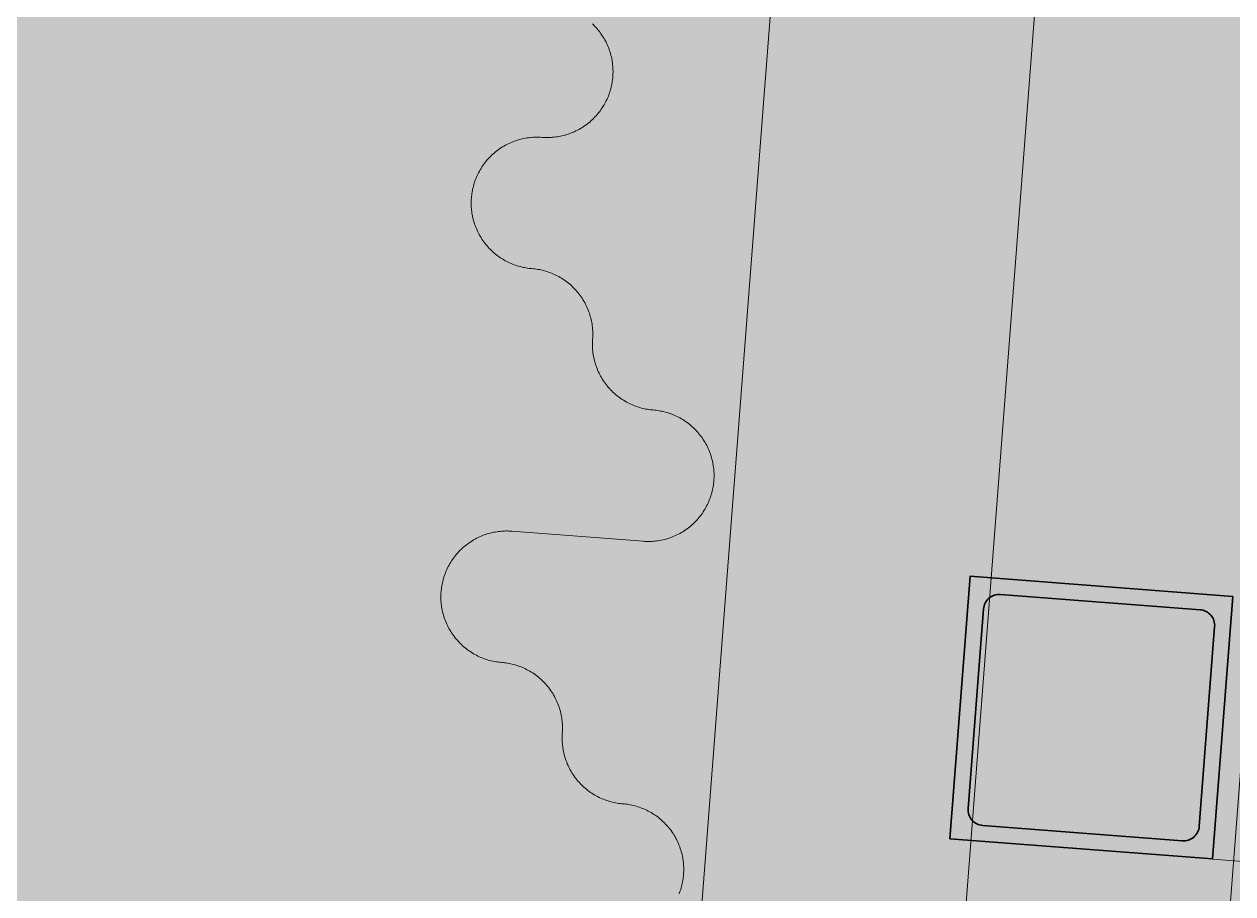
# Model space of a CAD drawing. Header units: millimetres. Extents: x 833941507 to 1669051331, y 817666127 to 1636299673.
# Drawn here: x 834573120.8 to 834573350.1, y 817984267.5 to 817984432.6 of the extents above; entities that cross this region are included whole.
import ezdxf

# ---------------------------------------------------------------- set-up
doc = ezdxf.new("R2010")
doc.units = ezdxf.units.MM
doc.header["$LTSCALE"] = 3
for name, color, linetype, lineweight in [('Hatch (CARR)', 252, 'Continuous', 35), ('Hatch (LTC&CB)', 252, 'Continuous', 35), ('UAJ-22INWA', 6, 'Continuous', 35), ('UAJ-22INWA-a', 1, 'Continuous', 13), ('UAJ-22INWA-h', 251, 'Continuous', 9), ('UAJ-23FLOR-h', 251, 'Continuous', 9), ('UAJ-42INFI', 1, 'Continuous', 18), ('UAJ-42INFI-h', 251, 'Continuous', 9)]:
    doc.layers.add(name, color=color, linetype=linetype, lineweight=lineweight)
doc.layers.add('UAJ-00XREF', color=7, linetype='Continuous')

# ---------------------------------------------------------------- blocks, each defined once
blk = doc.blocks.new('GBP-LTC-LB01')
at = {"layer": 'UAJ-23FLOR-h'}
h = blk.add_hatch(dxfattribs=at)
h.set_pattern_fill('EARTH,_O', color=256, scale=180, angle=45)
h.set_pattern_definition([(48.9989, (834576001.8, 818046085.3), (-112.727, 1612.5107), [1143, -1143]), (48.9989, (834575678.3, 818046366.6), (-112.727, 1612.5107), [1143, -1143]), (48.9989, (834575354.8, 818046647.8), (-112.727, 1612.5107), [1143, -1143]), (138.9989, (834575340.7, 818046849.3), (-1612.5107, -112.727), [1143, -1143]), (138.9989, (834575621.9, 818047172.8), (-1612.5107, -112.727), [1143, -1143]), (138.9989, (834575903.1, 818047496.3), (-1612.5107, -112.727), [1143, -1143])])
h.paths.add_polyline_path([(834572173.05, 818200349.17), (834310583.74, 818182062.08), (834331502.24, 817882831.69), (834364939.69, 817885169.23), (834473095.7, 818011283.6), (834480533.7, 818020120.4), (834485095.05, 818025709.55), (834491375.7, 818033619), (834497063.4, 818041013), (834493145.8, 818043678.7), (834512788.5, 818074029.25), (834518712.45, 818083675.25), (834526231.3, 818096325.1), (834534646.05, 818111073.05), (834545956, 818131981.3), (834557204.6, 818154198.8), (834564040, 818168496.8), (834570941.16, 818183576.43), (834578367.8, 818200696.3)])
h.paths.add_polyline_path([(834382131.31, 817956469.98), (834418268.73, 817958996.07), (834422062.41, 817963855.9), (834428403.04, 817964299.38), (834467239.2, 818010695.58), (834466445.21, 818021738.79), (834476097.72, 818035709.03), (834485267.1, 818048983.2), (834487014.89, 818051460.43), (834497268.33, 818067303.42), (834492893.38, 818129890.09), (834448056.59, 818126755.66), (834416896.58, 818105052.11), (834382061.37, 818080788.99), (834386167.45, 818022059.16), (834377588.38, 818021459.47)], flags=16)
edge = h.paths.add_edge_path(flags=16)
edge.add_line((834540292.29, 818142076.07), (834533466.32, 818141614.13))
edge.add_line((834533466.32, 818141614.13), (834523258.01, 818143862.71))
edge.add_line((834523258.01, 818143862.71), (834525896.87, 818155838.93))
edge.add_arc((834558382.43, 818267025.45), 115835.02, 237.2183981, 253.7131266, ccw=False)
edge.add_line((834495664.92, 818169638.25), (834498267.59, 818132356.98))
edge.add_line((834498267.59, 818132356.98), (834496346.42, 818130135.01))
edge.add_line((834496346.42, 818130135.01), (834492879.88, 818129892.67))
edge.add_line((834492879.88, 818129892.67), (834494229.58, 818110587.62))
edge.add_line((834494229.58, 818110587.62), (834496326.13, 818110708.38))
edge.add_line((834496326.13, 818110708.38), (834498420.21, 818080753.55))
edge.add_line((834498420.21, 818080753.55), (834498046.12, 818080727.4))
edge.add_line((834498046.12, 818080727.4), (834498254.52, 818077746.38))
edge.add_line((834498254.52, 818077746.38), (834503061.09, 818078082.4))
edge.add_line((834503061.09, 818078082.4), (834504979.52, 818081212.1))
edge.add_line((834504979.52, 818081212.1), (834509429.02, 818088470.93))
edge.add_line((834509429.02, 818088470.93), (834515217.16, 818097913.59))
edge.add_line((834515217.16, 818097913.59), (834526067.43, 818116415.54))
edge.add_line((834526067.43, 818116415.54), (834532489.2, 818127888.68))
edge.add_line((834532489.2, 818127888.68), (834534830.9, 818132146.3))
edge.add_line((834534830.9, 818132146.3), (834540292.29, 818142076.07))
h = blk.add_hatch(dxfattribs=at)
h.set_pattern_fill('EARTH,_O', color=256, scale=180, angle=45)
h.set_pattern_definition([(45.0000001, (-1082349.7, 54794.9), (-3e-06, 1616.4461018), [1143, -1143]), (45.0000001, (-1082652.8, 55098), (-3e-06, 1616.4461018), [1143, -1143]), (45.0000001, (-1082955.9, 55401.1), (-3e-06, 1616.4461018), [1143, -1143]), (135.0000001, (-1082955.9, 55603.1), (-1616.4461018, -3e-06), [1143, -1143]), (135.0000001, (-1082652.8, 55906.2), (-1616.4461018, -3e-06), [1143, -1143]), (135.0000001, (-1082349.7, 56209.3), (-1616.4461018, -3e-06), [1143, -1143])])
h.paths.add_polyline_path([(834669469.25, 818015499.17), (834651080.82, 818014213.79), (834651091.33, 818014066.03), (834669479.76, 818015351.52)], flags=16)
edge = h.paths.add_edge_path()
edge.add_arc((834611763.61, 818123015.07), 22001.28, 94.000719, 118.688683)
edge.add_line((834601201.89, 818142315.5), (834593918.34, 818141228.38))
edge.add_arc((834611768.4, 818123014.03), 25502.69, 93.997159, 134.421275, ccw=False)
edge.add_line((834609990.68, 818148454.69), (834618164.36, 818149025.84))
edge.add_line((834618164.36, 818149025.84), (834618408.29, 818145534.91))
edge.add_line((834618408.29, 818145534.91), (834616365.41, 818145392.16))
edge.add_line((834616365.41, 818145392.16), (834616609.39, 818141900.69))
edge.add_line((834616609.39, 818141900.69), (834611621.55, 818141552.15))
edge.add_line((834611621.55, 818141552.15), (834611377.61, 818145043.07))
edge.add_line((834611377.61, 818145043.07), (834610228.61, 818144962.74))
h.paths.add_polyline_path([(834673232.94, 818197365.88), (834607546.49, 818192773.89), (834599172.5, 818174435.3), (834588349.1, 818152374.5), (834578621.55, 818133890.65), (834568418.3, 818115665.3), (834556456.7, 818095618.3), (834546606.4, 818080041.6), (834532219.3, 818058623.75), (834523692.15, 818046595.75), (834515683.5, 818035708.5), (834508244.2, 818025929.9), (834500656.3, 818016266.1), (834489786.8, 818002934.1), (834483448.3, 817995421.3), (834478637.6, 817989841.7), (834458453.75, 817967379.3), (834441506.5, 817949096.36), (834383075.75, 817886437.08), (834482026.69, 817893354.51), (834551919.04, 817920008.6), (834634905.13, 817930637.13), (834634023, 817939309.35), (834633770.07, 817941795.89), (834633577.69, 817943687.02), (834508697.04, 817930983.61), (834507053.46, 817930191.44), (834506409.46, 817939426.96), (834507656.94, 817945566.73), (834503417.08, 818006767.03), (834503064.37, 818011762.67), (834514052.91, 818025791.94), (834520784.65, 818034889.35), (834526318.86, 818042436.94), (834532381.69, 818050705.63), (834536345.72, 818056472.68), (834542258.41, 818065225.62), (834550405.86, 818077286.91), (834561579, 818095001.96), (834574522.66, 818117080.03), (834587768.88, 818140310.21), (834609774.13, 818143594.98), (834610001.97, 818140335.89), (834634252.54, 818142031.47), (834636806.9, 818105492.47), (834642791.48, 818105913.75), (834646278.56, 818056032.58), (834640293.17, 818055614.16), (834643382.34, 818011424.91), (834641138.41, 818011267.96), (834645775.78, 817944927.87), (834639048.36, 817944243.52), (834640362.12, 817931328.11), (834651070.39, 817932706.91), (834650587.67, 817936476.13), (834685105.74, 817940896.86), (834685588.46, 817937127.64), (834691373.79, 817937868.57)])
blk = doc.blocks.new('*U1272')
at = {"layer": 'UAJ-22INWA-h'}
h = blk.add_hatch(color=256, dxfattribs=at)
h.dxf.hatch_style = 1
h.paths.add_polyline_path([(0, -10), (50, -10), (50, 40), (0, 40)])
edge = h.paths.add_edge_path(flags=16)
edge.add_line((6, -7), (44, -7))
edge.add_arc((44, -4), 3, 270, 360)
edge.add_line((47, -4), (47, 34))
edge.add_arc((44, 34), 3, 360, 450)
edge.add_line((44, 37), (6, 37))
edge.add_arc((6, 34), 3, 90, 180)
edge.add_line((3, 34), (3, -4))
edge.add_arc((6, -4), 3, 180, 270)
at = {"layer": 'UAJ-22INWA'}
blk.add_lwpolyline([(0, -10), (50, -10), (50, 40), (0, 40)], close=True, dxfattribs=at)
blk.add_lwpolyline([(6, -7), (44, -7, 0.414214), (47, -4), (47, 34, 0.414214), (44, 37), (6, 37, 0.414214), (3, 34), (3, -4, 0.414214)], format="xyb", close=True, dxfattribs=at)
blk = doc.blocks.new('inf_010')
at = {"layer": 'UAJ-42INFI'}
for points in [[(889585513.04, 757791903.86), (889585513.32, 757791903.82), (889585513.6, 757791903.79), (889585513.88, 757791903.77), (889585514.16, 757791903.75), (889585514.45, 757791903.73), (889585514.74, 757791903.73), (889585515.03, 757791903.73), (889585515.32, 757791903.74), (889585515.62, 757791903.75), (889585515.92, 757791903.77), (889585516.22, 757791903.8), (889585516.52, 757791903.84), (889585516.82, 757791903.88), (889585517.12, 757791903.93), (889585517.42, 757791903.99), (889585517.72, 757791904.06), (889585518.02, 757791904.13), (889585518.33, 757791904.21), (889585518.63, 757791904.31), (889585518.93, 757791904.4), (889585519.22, 757791904.51), (889585519.52, 757791904.63), (889585519.82, 757791904.75), (889585520.11, 757791904.88), (889585520.4, 757791905.02), (889585520.68, 757791905.16), (889585520.97, 757791905.32), (889585521.25, 757791905.48), (889585521.52, 757791905.64), (889585521.79, 757791905.82), (889585522.06, 757791906), (889585522.32, 757791906.19), (889585522.58, 757791906.39), (889585522.83, 757791906.59), (889585523.08, 757791906.8), (889585523.32, 757791907.02), (889585523.55, 757791907.24), (889585523.78, 757791907.46), (889585524, 757791907.7), (889585524.22, 757791907.93), (889585524.43, 757791908.17), (889585524.63, 757791908.42), (889585524.83, 757791908.67), (889585525.01, 757791908.93), (889585525.2, 757791909.18), (889585525.37, 757791909.45), (889585525.54, 757791909.71), (889585525.69, 757791909.98), (889585525.85, 757791910.25), (889585525.99, 757791910.52), (889585526.13, 757791910.79), (889585526.25, 757791911.07), (889585526.38, 757791911.35), (889585526.49, 757791911.62), (889585526.6, 757791911.9), (889585526.7, 757791912.18), (889585526.79, 757791912.46), (889585526.87, 757791912.74), (889585526.95, 757791913.02), (889585527.02, 757791913.3), (889585527.08, 757791913.58), (889585527.14, 757791913.85), (889585527.19, 757791914.13), (889585527.23, 757791914.4), (889585527.27, 757791914.68), (889585527.3, 757791914.95), (889585527.33, 757791915.24), (889585527.35, 757791915.52), (889585527.36, 757791915.81), (889585527.37, 757791916.1), (889585527.37, 757791916.39), (889585527.36, 757791916.68), (889585527.35, 757791916.98), (889585527.32, 757791917.28), (889585527.3, 757791917.57), (889585527.26, 757791917.87), (889585527.22, 757791918.18), (889585527.16, 757791918.48), (889585527.11, 757791918.78), (889585527.04, 757791919.08), (889585526.96, 757791919.38), (889585526.88, 757791919.68), (889585526.79, 757791919.99), (889585526.69, 757791920.28), (889585526.58, 757791920.58), (889585526.47, 757791920.88), (889585526.35, 757791921.17), (889585526.22, 757791921.47), (889585526.08, 757791921.76), (889585525.93, 757791922.04), (889585525.78, 757791922.32), (889585525.62, 757791922.6), (889585525.45, 757791922.88), (889585525.28, 757791923.15), (889585525.09, 757791923.42), (889585524.9, 757791923.68), (889585524.71, 757791923.94), (889585524.5, 757791924.19), (889585524.3, 757791924.44), (889585524.08, 757791924.68)], [(889585509.39, 757791879.13), (889585509.12, 757791879.17), (889585508.84, 757791879.22), (889585508.57, 757791879.28), (889585508.29, 757791879.34), (889585508.01, 757791879.41), (889585507.73, 757791879.49), (889585507.45, 757791879.58), (889585507.17, 757791879.67), (889585506.89, 757791879.77), (889585506.61, 757791879.87), (889585506.34, 757791879.99), (889585506.06, 757791880.11), (889585505.78, 757791880.24), (889585505.51, 757791880.37), (889585505.24, 757791880.52), (889585504.97, 757791880.67), (889585504.7, 757791880.83), (889585504.44, 757791880.99), (889585504.17, 757791881.17), (889585503.92, 757791881.35), (889585503.66, 757791881.54), (889585503.41, 757791881.73), (889585503.16, 757791881.93), (889585502.92, 757791882.14), (889585502.69, 757791882.36), (889585502.45, 757791882.58), (889585502.23, 757791882.81), (889585502.01, 757791883.05), (889585501.79, 757791883.29), (889585501.58, 757791883.53), (889585501.38, 757791883.78), (889585501.18, 757791884.04), (889585500.99, 757791884.3), (889585500.81, 757791884.57), (889585500.63, 757791884.84), (889585500.47, 757791885.12), (889585500.31, 757791885.4), (889585500.15, 757791885.68), (889585500.01, 757791885.97), (889585499.87, 757791886.26), (889585499.74, 757791886.55), (889585499.62, 757791886.84), (889585499.5, 757791887.14), (889585499.39, 757791887.44), (889585499.3, 757791887.74), (889585499.21, 757791888.04), (889585499.12, 757791888.34), (889585499.05, 757791888.64), (889585498.98, 757791888.94), (889585498.92, 757791889.24), (889585498.87, 757791889.55), (889585498.83, 757791889.85), (889585498.79, 757791890.15), (889585498.76, 757791890.45), (889585498.74, 757791890.74), (889585498.73, 757791891.04), (889585498.72, 757791891.33), (889585498.72, 757791891.63), (889585498.72, 757791891.92), (889585498.74, 757791892.2), (889585498.76, 757791892.49), (889585498.78, 757791892.77), (889585498.81, 757791893.05), (889585498.85, 757791893.32), (889585498.9, 757791893.59), (889585498.95, 757791893.87), (889585499, 757791894.15), (889585499.07, 757791894.42), (889585499.14, 757791894.7), (889585499.21, 757791894.98), (889585499.3, 757791895.26), (889585499.39, 757791895.54), (889585499.49, 757791895.82), (889585499.6, 757791896.1), (889585499.71, 757791896.38), (889585499.83, 757791896.65), (889585499.96, 757791896.93), (889585500.1, 757791897.2), (889585500.24, 757791897.47), (889585500.39, 757791897.74), (889585500.55, 757791898.01), (889585500.72, 757791898.28), (889585500.89, 757791898.54), (889585501.07, 757791898.8), (889585501.26, 757791899.05), (889585501.45, 757791899.3), (889585501.66, 757791899.55), (889585501.87, 757791899.79), (889585502.08, 757791900.03), (889585502.3, 757791900.26), (889585502.53, 757791900.49), (889585502.77, 757791900.71), (889585503.01, 757791900.92), (889585503.25, 757791901.13), (889585503.51, 757791901.33), (889585503.76, 757791901.53), (889585504.03, 757791901.72), (889585504.29, 757791901.9), (889585504.56, 757791902.08), (889585504.84, 757791902.25), (889585505.12, 757791902.41), (889585505.4, 757791902.56), (889585505.69, 757791902.71), (889585505.98, 757791902.84), (889585506.27, 757791902.97), (889585506.56, 757791903.1), (889585506.86, 757791903.21), (889585507.16, 757791903.32), (889585507.46, 757791903.42), (889585507.76, 757791903.51), (889585508.06, 757791903.59), (889585508.36, 757791903.66), (889585508.67, 757791903.73), (889585508.97, 757791903.79), (889585509.27, 757791903.84), (889585509.57, 757791903.89), (889585509.87, 757791903.92), (889585510.17, 757791903.95), (889585510.47, 757791903.97), (889585510.76, 757791903.99), (889585511.06, 757791903.99), (889585511.35, 757791903.99), (889585511.64, 757791903.99), (889585511.92, 757791903.97), (889585512.21, 757791903.96), (889585512.49, 757791903.93), (889585512.77, 757791903.9), (889585513.04, 757791903.86)], [(889585519.93, 757791864.94), (889585519.97, 757791865.21), (889585520, 757791865.49), (889585520.03, 757791865.77), (889585520.05, 757791866.06), (889585520.06, 757791866.34), (889585520.07, 757791866.63), (889585520.07, 757791866.92), (889585520.06, 757791867.22), (889585520.04, 757791867.51), (889585520.02, 757791867.81), (889585519.99, 757791868.11), (889585519.96, 757791868.41), (889585519.91, 757791868.71), (889585519.86, 757791869.01), (889585519.8, 757791869.32), (889585519.74, 757791869.62), (889585519.66, 757791869.92), (889585519.58, 757791870.22), (889585519.49, 757791870.52), (889585519.39, 757791870.82), (889585519.28, 757791871.12), (889585519.17, 757791871.42), (889585519.05, 757791871.71), (889585518.92, 757791872), (889585518.78, 757791872.29), (889585518.63, 757791872.58), (889585518.48, 757791872.86), (889585518.32, 757791873.14), (889585518.15, 757791873.42), (889585517.97, 757791873.69), (889585517.79, 757791873.95), (889585517.6, 757791874.22), (889585517.4, 757791874.47), (889585517.2, 757791874.73), (889585516.99, 757791874.97), (889585516.78, 757791875.21), (889585516.56, 757791875.45), (889585516.33, 757791875.68), (889585516.1, 757791875.9), (889585515.86, 757791876.11), (889585515.62, 757791876.32), (889585515.37, 757791876.53), (889585515.12, 757791876.72), (889585514.87, 757791876.91), (889585514.61, 757791877.09), (889585514.35, 757791877.26), (889585514.08, 757791877.43), (889585513.82, 757791877.59), (889585513.55, 757791877.74), (889585513.27, 757791877.88), (889585513, 757791878.02), (889585512.72, 757791878.15), (889585512.45, 757791878.27), (889585512.17, 757791878.38), (889585511.89, 757791878.49), (889585511.61, 757791878.59), (889585511.33, 757791878.68), (889585511.05, 757791878.77), (889585510.77, 757791878.84), (889585510.5, 757791878.91), (889585510.22, 757791878.98), (889585509.94, 757791879.04), (889585509.67, 757791879.09), (889585509.39, 757791879.13)], [(889585530.47, 757791850.75), (889585530.2, 757791850.79), (889585529.92, 757791850.84), (889585529.65, 757791850.9), (889585529.37, 757791850.96), (889585529.09, 757791851.03), (889585528.81, 757791851.11), (889585528.53, 757791851.19), (889585528.25, 757791851.28), (889585527.97, 757791851.38), (889585527.7, 757791851.49), (889585527.42, 757791851.6), (889585527.14, 757791851.73), (889585526.87, 757791851.85), (889585526.59, 757791851.99), (889585526.32, 757791852.13), (889585526.05, 757791852.29), (889585525.78, 757791852.45), (889585525.52, 757791852.61), (889585525.26, 757791852.78), (889585525, 757791852.97), (889585524.74, 757791853.15), (889585524.49, 757791853.35), (889585524.25, 757791853.55), (889585524, 757791853.76), (889585523.77, 757791853.98), (889585523.53, 757791854.2), (889585523.31, 757791854.43), (889585523.09, 757791854.66), (889585522.87, 757791854.9), (889585522.66, 757791855.15), (889585522.46, 757791855.4), (889585522.26, 757791855.66), (889585522.07, 757791855.92), (889585521.89, 757791856.19), (889585521.72, 757791856.46), (889585521.55, 757791856.73), (889585521.39, 757791857.01), (889585521.23, 757791857.3), (889585521.09, 757791857.58), (889585520.95, 757791857.87), (889585520.82, 757791858.17), (889585520.7, 757791858.46), (889585520.58, 757791858.76), (889585520.48, 757791859.05), (889585520.38, 757791859.35), (889585520.29, 757791859.65), (889585520.2, 757791859.96), (889585520.13, 757791860.26), (889585520.06, 757791860.56), (889585520, 757791860.86), (889585519.95, 757791861.16), (889585519.91, 757791861.46), (889585519.87, 757791861.76), (889585519.84, 757791862.06), (889585519.82, 757791862.36), (889585519.81, 757791862.66), (889585519.8, 757791862.95), (889585519.8, 757791863.24), (889585519.81, 757791863.53), (889585519.82, 757791863.82), (889585519.84, 757791864.1), (889585519.86, 757791864.38), (889585519.89, 757791864.66), (889585519.93, 757791864.94)], [(889585526.82, 757791826.01), (889585527.1, 757791825.98), (889585527.37, 757791825.94), (889585527.66, 757791825.92), (889585527.94, 757791825.9), (889585528.23, 757791825.89), (889585528.52, 757791825.88), (889585528.81, 757791825.88), (889585529.1, 757791825.89), (889585529.4, 757791825.9), (889585529.7, 757791825.92), (889585529.99, 757791825.95), (889585530.29, 757791825.99), (889585530.6, 757791826.03), (889585530.9, 757791826.08), (889585531.2, 757791826.14), (889585531.5, 757791826.21), (889585531.8, 757791826.29), (889585532.11, 757791826.37), (889585532.41, 757791826.46), (889585532.71, 757791826.56), (889585533, 757791826.66), (889585533.3, 757791826.78), (889585533.59, 757791826.9), (889585533.89, 757791827.03), (889585534.18, 757791827.17), (889585534.46, 757791827.31), (889585534.74, 757791827.47), (889585535.02, 757791827.63), (889585535.3, 757791827.8), (889585535.57, 757791827.97), (889585535.84, 757791828.16), (889585536.1, 757791828.35), (889585536.36, 757791828.54), (889585536.61, 757791828.74), (889585536.86, 757791828.95), (889585537.1, 757791829.17), (889585537.33, 757791829.39), (889585537.56, 757791829.62), (889585537.78, 757791829.85), (889585538, 757791830.09), (889585538.21, 757791830.33), (889585538.41, 757791830.57), (889585538.61, 757791830.82), (889585538.79, 757791831.08), (889585538.97, 757791831.34), (889585539.15, 757791831.6), (889585539.31, 757791831.86), (889585539.47, 757791832.13), (889585539.62, 757791832.4), (889585539.77, 757791832.67), (889585539.9, 757791832.95), (889585540.03, 757791833.22), (889585540.15, 757791833.5), (889585540.27, 757791833.78), (889585540.38, 757791834.06), (889585540.47, 757791834.33), (889585540.57, 757791834.61), (889585540.65, 757791834.89), (889585540.73, 757791835.17), (889585540.8, 757791835.45), (889585540.86, 757791835.73), (889585540.92, 757791836.01), (889585540.97, 757791836.28), (889585541.01, 757791836.55), (889585541.05, 757791836.83), (889585541.08, 757791837.11), (889585541.11, 757791837.39), (889585541.13, 757791837.67), (889585541.14, 757791837.96), (889585541.15, 757791838.25), (889585541.15, 757791838.54), (889585541.14, 757791838.84), (889585541.12, 757791839.13), (889585541.1, 757791839.43), (889585541.07, 757791839.73), (889585541.04, 757791840.03), (889585540.99, 757791840.33), (889585540.94, 757791840.63), (889585540.88, 757791840.93), (889585540.82, 757791841.23), (889585540.74, 757791841.54), (889585540.66, 757791841.84), (889585540.57, 757791842.14), (889585540.47, 757791842.44), (889585540.36, 757791842.74), (889585540.25, 757791843.03), (889585540.13, 757791843.33), (889585540, 757791843.62), (889585539.86, 757791843.91), (889585539.71, 757791844.19), (889585539.56, 757791844.48), (889585539.4, 757791844.76), (889585539.23, 757791845.03), (889585539.05, 757791845.3), (889585538.87, 757791845.57), (889585538.68, 757791845.83), (889585538.49, 757791846.09), (889585538.28, 757791846.34), (889585538.07, 757791846.59), (889585537.86, 757791846.83), (889585537.64, 757791847.06), (889585537.41, 757791847.29), (889585537.18, 757791847.52), (889585536.94, 757791847.73), (889585536.7, 757791847.94), (889585536.45, 757791848.14), (889585536.2, 757791848.34), (889585535.95, 757791848.53), (889585535.69, 757791848.71), (889585535.43, 757791848.88), (889585535.16, 757791849.05), (889585534.9, 757791849.21), (889585534.63, 757791849.36), (889585534.35, 757791849.5), (889585534.08, 757791849.64), (889585533.8, 757791849.77), (889585533.53, 757791849.89), (889585533.25, 757791850), (889585532.97, 757791850.11), (889585532.69, 757791850.21), (889585532.41, 757791850.3), (889585532.13, 757791850.38), (889585531.85, 757791850.46), (889585531.58, 757791850.53), (889585531.3, 757791850.6), (889585531.02, 757791850.65), (889585530.75, 757791850.7), (889585530.47, 757791850.75)], [(889585498.44, 757791804.93), (889585498.16, 757791804.98), (889585497.89, 757791805.03), (889585497.61, 757791805.08), (889585497.33, 757791805.15), (889585497.06, 757791805.22), (889585496.78, 757791805.3), (889585496.5, 757791805.38), (889585496.22, 757791805.47), (889585495.94, 757791805.57), (889585495.66, 757791805.68), (889585495.38, 757791805.79), (889585495.11, 757791805.91), (889585494.83, 757791806.04), (889585494.56, 757791806.18), (889585494.28, 757791806.32), (889585494.01, 757791806.47), (889585493.75, 757791806.63), (889585493.48, 757791806.8), (889585493.22, 757791806.97), (889585492.96, 757791807.15), (889585492.71, 757791807.34), (889585492.46, 757791807.54), (889585492.21, 757791807.74), (889585491.97, 757791807.95), (889585491.73, 757791808.16), (889585491.5, 757791808.39), (889585491.27, 757791808.61), (889585491.05, 757791808.85), (889585490.84, 757791809.09), (889585490.63, 757791809.34), (889585490.43, 757791809.59), (889585490.23, 757791809.85), (889585490.04, 757791810.11), (889585489.86, 757791810.38), (889585489.68, 757791810.65), (889585489.51, 757791810.92), (889585489.35, 757791811.2), (889585489.2, 757791811.48), (889585489.05, 757791811.77), (889585488.91, 757791812.06), (889585488.78, 757791812.35), (889585488.66, 757791812.65), (889585488.55, 757791812.94), (889585488.44, 757791813.24), (889585488.34, 757791813.54), (889585488.25, 757791813.84), (889585488.17, 757791814.14), (889585488.09, 757791814.44), (889585488.03, 757791814.75), (889585487.97, 757791815.05), (889585487.92, 757791815.35), (889585487.87, 757791815.65), (889585487.84, 757791815.95), (889585487.81, 757791816.25), (889585487.79, 757791816.55), (889585487.77, 757791816.84), (889585487.77, 757791817.14), (889585487.76, 757791817.43), (889585487.77, 757791817.72), (889585487.78, 757791818.01), (889585487.8, 757791818.29), (889585487.83, 757791818.57), (889585487.86, 757791818.85), (889585487.9, 757791819.12), (889585487.94, 757791819.4), (889585487.99, 757791819.67), (889585488.05, 757791819.95), (889585488.11, 757791820.23), (889585488.18, 757791820.51), (889585488.26, 757791820.79), (889585488.34, 757791821.07), (889585488.44, 757791821.34), (889585488.54, 757791821.62), (889585488.64, 757791821.9), (889585488.76, 757791822.18), (889585488.88, 757791822.46), (889585489.01, 757791822.73), (889585489.14, 757791823.01), (889585489.29, 757791823.28), (889585489.44, 757791823.55), (889585489.6, 757791823.82), (889585489.76, 757791824.08), (889585489.94, 757791824.34), (889585490.12, 757791824.6), (889585490.31, 757791824.85), (889585490.5, 757791825.11), (889585490.7, 757791825.35), (889585490.91, 757791825.59), (889585491.13, 757791825.83), (889585491.35, 757791826.06), (889585491.58, 757791826.29), (889585491.81, 757791826.51), (889585492.06, 757791826.73), (889585492.3, 757791826.93), (889585492.55, 757791827.14), (889585492.81, 757791827.33), (889585493.07, 757791827.52), (889585493.34, 757791827.71), (889585493.61, 757791827.88), (889585493.89, 757791828.05), (889585494.17, 757791828.21), (889585494.45, 757791828.36), (889585494.74, 757791828.51), (889585495.03, 757791828.65), (889585495.32, 757791828.78), (889585495.61, 757791828.9), (889585495.91, 757791829.02), (889585496.21, 757791829.12), (889585496.51, 757791829.22), (889585496.81, 757791829.31), (889585497.11, 757791829.39), (889585497.41, 757791829.47), (889585497.71, 757791829.54), (889585498.01, 757791829.59), (889585498.32, 757791829.65), (889585498.62, 757791829.69), (889585498.92, 757791829.73), (889585499.22, 757791829.76), (889585499.51, 757791829.78), (889585499.81, 757791829.79), (889585500.1, 757791829.8), (889585500.39, 757791829.8), (889585500.68, 757791829.79), (889585500.97, 757791829.78), (889585501.26, 757791829.76), (889585501.54, 757791829.73), (889585501.81, 757791829.7), (889585502.09, 757791829.67)], [(889585502.09, 757791829.67), (889585526.82, 757791826.01)], [(889585508.98, 757791790.74), (889585509.02, 757791791.02), (889585509.05, 757791791.29), (889585509.07, 757791791.58), (889585509.09, 757791791.86), (889585509.11, 757791792.15), (889585509.11, 757791792.44), (889585509.11, 757791792.73), (889585509.1, 757791793.02), (889585509.09, 757791793.32), (889585509.07, 757791793.62), (889585509.04, 757791793.91), (889585509, 757791794.21), (889585508.96, 757791794.52), (889585508.91, 757791794.82), (889585508.85, 757791795.12), (889585508.78, 757791795.42), (889585508.71, 757791795.72), (889585508.63, 757791796.03), (889585508.53, 757791796.33), (889585508.44, 757791796.63), (889585508.33, 757791796.92), (889585508.22, 757791797.22), (889585508.09, 757791797.51), (889585507.96, 757791797.81), (889585507.82, 757791798.1), (889585507.68, 757791798.38), (889585507.53, 757791798.66), (889585507.36, 757791798.94), (889585507.2, 757791799.22), (889585507.02, 757791799.49), (889585506.84, 757791799.76), (889585506.65, 757791800.02), (889585506.45, 757791800.28), (889585506.25, 757791800.53), (889585506.04, 757791800.78), (889585505.82, 757791801.02), (889585505.6, 757791801.25), (889585505.38, 757791801.48), (889585505.14, 757791801.7), (889585504.91, 757791801.92), (889585504.67, 757791802.13), (889585504.42, 757791802.33), (889585504.17, 757791802.53), (889585503.91, 757791802.71), (889585503.66, 757791802.89), (889585503.39, 757791803.07), (889585503.13, 757791803.23), (889585502.86, 757791803.39), (889585502.59, 757791803.54), (889585502.32, 757791803.69), (889585502.05, 757791803.82), (889585501.77, 757791803.95), (889585501.49, 757791804.07), (889585501.22, 757791804.19), (889585500.94, 757791804.3), (889585500.66, 757791804.39), (889585500.38, 757791804.49), (889585500.1, 757791804.57), (889585499.82, 757791804.65), (889585499.54, 757791804.72), (889585499.26, 757791804.78), (889585498.99, 757791804.84), (889585498.71, 757791804.89), (889585498.44, 757791804.93)], [(889585519.52, 757791776.55), (889585519.25, 757791776.59), (889585518.97, 757791776.64), (889585518.69, 757791776.7), (889585518.42, 757791776.76), (889585518.14, 757791776.83), (889585517.86, 757791776.91), (889585517.58, 757791777), (889585517.3, 757791777.09), (889585517.02, 757791777.19), (889585516.74, 757791777.29), (889585516.46, 757791777.41), (889585516.19, 757791777.53), (889585515.91, 757791777.66), (889585515.64, 757791777.8), (889585515.37, 757791777.94), (889585515.1, 757791778.09), (889585514.83, 757791778.25), (889585514.56, 757791778.42), (889585514.3, 757791778.59), (889585514.04, 757791778.77), (889585513.79, 757791778.96), (889585513.54, 757791779.15), (889585513.29, 757791779.36), (889585513.05, 757791779.56), (889585512.81, 757791779.78), (889585512.58, 757791780), (889585512.35, 757791780.23), (889585512.13, 757791780.47), (889585511.92, 757791780.71), (889585511.71, 757791780.95), (889585511.51, 757791781.21), (889585511.31, 757791781.46), (889585511.12, 757791781.73), (889585510.94, 757791781.99), (889585510.76, 757791782.26), (889585510.59, 757791782.54), (889585510.43, 757791782.82), (889585510.28, 757791783.1), (889585510.13, 757791783.39), (889585510, 757791783.68), (889585509.87, 757791783.97), (889585509.74, 757791784.26), (889585509.63, 757791784.56), (889585509.52, 757791784.86), (889585509.42, 757791785.16), (889585509.33, 757791785.46), (889585509.25, 757791785.76), (889585509.18, 757791786.06), (889585509.11, 757791786.36), (889585509.05, 757791786.67), (889585509, 757791786.97), (889585508.95, 757791787.27), (889585508.92, 757791787.57), (889585508.89, 757791787.87), (889585508.87, 757791788.17), (889585508.85, 757791788.46), (889585508.85, 757791788.75), (889585508.85, 757791789.05), (889585508.85, 757791789.34), (889585508.87, 757791789.62), (889585508.88, 757791789.91), (889585508.91, 757791790.19), (889585508.94, 757791790.47), (889585508.98, 757791790.74)], [(889585528.95, 757791758.75), (889585529.08, 757791759.03), (889585529.2, 757791759.3), (889585529.32, 757791759.58), (889585529.42, 757791759.86), (889585529.52, 757791760.14), (889585529.61, 757791760.42), (889585529.7, 757791760.7), (889585529.78, 757791760.98), (889585529.85, 757791761.25), (889585529.91, 757791761.53), (889585529.97, 757791761.81), (889585530.02, 757791762.08), (889585530.06, 757791762.36), (889585530.1, 757791762.63), (889585530.13, 757791762.91), (889585530.15, 757791763.19), (889585530.17, 757791763.48), (889585530.19, 757791763.76), (889585530.19, 757791764.05), (889585530.19, 757791764.35), (889585530.19, 757791764.64), (889585530.17, 757791764.94), (889585530.15, 757791765.23), (889585530.12, 757791765.53), (889585530.08, 757791765.83), (889585530.04, 757791766.13), (889585529.99, 757791766.43), (889585529.93, 757791766.74), (889585529.86, 757791767.04), (889585529.79, 757791767.34), (889585529.71, 757791767.64), (889585529.62, 757791767.94), (889585529.52, 757791768.24), (889585529.41, 757791768.54), (889585529.3, 757791768.84), (889585529.17, 757791769.13), (889585529.04, 757791769.42), (889585528.91, 757791769.71), (889585528.76, 757791770), (889585528.61, 757791770.28), (889585528.45, 757791770.56), (889585528.28, 757791770.84), (889585528.1, 757791771.11), (889585527.92, 757791771.38), (889585527.73, 757791771.64), (889585527.53, 757791771.89), (889585527.33, 757791772.15), (889585527.12, 757791772.39), (889585526.91, 757791772.63), (889585526.68, 757791772.87), (889585526.46, 757791773.1), (889585526.23, 757791773.32), (889585525.99, 757791773.54), (889585525.75, 757791773.74), (889585525.5, 757791773.95), (889585525.25, 757791774.14), (889585525, 757791774.33), (889585524.74, 757791774.51), (889585524.48, 757791774.68), (889585524.21, 757791774.85), (889585523.94, 757791775.01), (889585523.67, 757791775.16), (889585523.4, 757791775.31), (889585523.13, 757791775.44), (889585522.85, 757791775.57), (889585522.57, 757791775.69), (889585522.3, 757791775.81), (889585522.02, 757791775.91), (889585521.74, 757791776.01), (889585521.46, 757791776.1), (889585521.18, 757791776.19), (889585520.9, 757791776.27), (889585520.62, 757791776.34), (889585520.35, 757791776.4), (889585520.07, 757791776.46), (889585519.79, 757791776.51), (889585519.52, 757791776.55)]]:
    blk.add_lwpolyline(points, dxfattribs=at)
blk = doc.blocks.new('3A35X-MADL-P-LT-B01-0')
at = {"layer": 'UAJ-42INFI'}
for points in [[(834573644.69, 817985264.54), (834573615.06, 817985266, 0.406244), (834573305.29, 817984993.06), (834573205.68, 817983698.14)], [(834573642.23, 817985214.6), (834573612.59, 817985216.06, 0.406244), (834573355.14, 817984989.23), (834573255.53, 817983694.31)]]:
    blk.add_lwpolyline(points, format="xyb", dxfattribs=at)
at = {"layer": 'UAJ-42INFI-h'}
blk.add_lwpolyline([(834573639.76, 817985164.66), (834573610.13, 817985166.12, 0.406244), (834573404.99, 817984985.39), (834573305.38, 817983690.47)], format="xyb", dxfattribs=at)
blk.add_lwpolyline([(834573346.26, 817984274.01), (834573396.11, 817984270.18)], dxfattribs=at)
at = {"rotation": 3.998908525164564}
blk.add_blockref('inf_010', (-0.01, 0.01), dxfattribs=at)
at = {"layer": 'UAJ-22INWA-a', "xscale": -1, "rotation": 85.6012333015749}
blk.add_blockref('*U1272', (834573340.12, 817984324.63), dxfattribs=at)

msp = doc.modelspace()

# ---------------------------------------------------------------- hatches: boundary and pattern name
at = {"layer": 'Hatch (CARR)'}
h = msp.add_hatch(dxfattribs=at)
h.set_pattern_fill('ANSI36', color=256, scale=150, angle=90)
h.set_pattern_definition([(135, (-187022.3, -52565.44), (-926.08891249, 252.5697034), [1190.625, -238.125, 0, -238.125])])
edge = h.paths.add_edge_path()
edge.add_line((834611924.53, 818109421.98), (834607685.93, 818109069.03))
edge.add_line((834607685.93, 818109069.03), (834607665.21, 818107991.06))
edge.add_arc((834589039.26, 818108445.6), 18631.5, 309.865898, 358.602068, ccw=False)
edge.add_arc((834615999.11, 818076947.93), 22831.06, 131.128719, 153.798926)
edge.add_arc((834586528.44, 818091417.12), 10000.02, 275.074548, 333.967897, ccw=False)
edge.add_line((834587412.96, 818081456.29), (834588264.12, 818069423.81))
edge.add_arc((834582903.89, 818050145.04), 20010.07, 39.448108, 74.462065, ccw=False)
edge.add_arc((834615731.57, 818077154), 22500.4, 219.443807, 234.520216)
edge.add_arc((834588161.64, 818038473.41), 25000.01, 12.166064, 54.52036, ccw=False)
edge.add_arc((834582999.18, 818037622.78), 30226.87, 2.039971, 11.679977, ccw=False)
edge.add_line((834613206.9, 818038698.76), (834615631.26, 818004019.26))
edge.add_arc((834569688.78, 818001746.14), 45998.68, -6.715736, 2.832547, ccw=False)
edge.add_arc((834571414.07, 818001695.79), 44279.6, 274.627227, 353.087902, ccw=False)
edge.add_line((834574986.22, 817957560.51), (834554838.44, 817955511.33))
edge.add_line((834554838.44, 817955511.33), (834555086.07, 817951969.1))
edge.add_line((834555086.07, 817951969.1), (834553985.14, 817951373.93))
edge.add_line((834553985.14, 817951373.93), (834556566.9, 817951132.02))
edge.add_line((834556566.9, 817951132.02), (834554870.83, 817950512.53))
edge.add_line((834554870.83, 817950512.53), (834555242.26, 817945199.33))
edge.add_line((834555242.26, 817945199.33), (834580663.58, 817947785.24))
edge.add_arc((834575886.06, 817997961), 50402.7, 275.439056, 360)
edge.add_arc((834575886.06, 817997961), 50402.7, 0, 6.033545)
edge.add_line((834626009.56, 818003258.87), (834625320, 818013122.62))
edge.add_arc((834725073.73, 818020096.29), 99997.19, 179.2295533, 183.9989755, ccw=False)
edge.add_line((834625085.58, 818021440.9), (834625236.7, 818032677.88))
edge.add_arc((834627922.06, 818032658), 2685.43, 108.98118, 179.57597, ccw=False)
edge.add_arc((834628204.41, 818032510.48), 2924.98, 77.00889, 113.27543, ccw=False)
edge.add_line((834628861.95, 818035360.6), (834628476.34, 818040874.23))
edge.add_arc((834628077.5, 818035877.4), 5012.73, 85.43643, 98.7313)
edge.add_arc((834628036.86, 818036256.39), 4631.99, 98.94599, 115.25566)
edge.add_arc((834625847.25, 818040897.82), 499.99, 179.2291, 295.2567, ccw=False)
edge.add_line((834625347.3, 818040904.54), (834625429.52, 818047019.11))
edge.add_arc((834645427.71, 818046750.21), 20000, 165.345013, 179.22962, ccw=False)
edge.add_line((834626078.37, 818051810.17), (834626528.55, 818053531.69))
edge.add_arc((834626915.54, 818053430.49), 400, 10.6952, 165.3453, ccw=False)
edge.add_arc((834673015.67, 818062137.18), 46515.12, 190.695171, 201.393906)
edge.add_line((834629705.69, 818045169.49), (834632608.66, 818049408.19))
edge.add_arc((834657538.96, 818054466.69), 25438.32, 165.436059, 191.469924, ccw=False)
edge.add_arc((834645834.11, 818057254.43), 13410.81, 134.755157, 164.388681, ccw=False)
edge.add_arc((834654069.52, 818049100.07), 25000, 110.949167, 135, ccw=False)
edge.add_line((834645131.03, 818072447.52), (834644597.61, 818080086.57))
edge.add_arc((834649926.78, 818053872.79), 26750, 101.491438, 112.960099)
edge.add_arc((834639130.33, 818079447.94), 1011.22, 186.41269, 290.94883, ccw=False)
edge.add_arc((834615732.29, 818077144.81), 22500, 5.586125, 15.960514)
edge.add_arc((834638326.4, 818083606.72), 1000, 72.18054, 195.96056, ccw=False)
edge.add_arc((834652938.87, 818129065.91), 46750, 252.180437, 259.459176)
edge.add_line((834644386.61, 818083104.83), (834643939.74, 818089497.14))
edge.add_arc((834650687.74, 818128671.74), 39751.54, 240.552646, 260.226455, ccw=False)
edge.add_arc((834638496.4, 818107130.24), 14999.51, 192.881128, 240.651972, ccw=False)
edge.add_line((834623874.36, 818103786.42), (834622817.43, 818108620.33))
edge.add_arc((834642767.11, 818112268.77), 20280.55, 185.544236, 190.363831, ccw=False)
edge.add_line((834622581.43, 818110309.38), (834612780.93, 818109493.29))
edge.add_arc((834641861.42, 818113470.75), 29351.23, 187.788264, 192.644584)
edge.add_line((834613222.05, 818107045.69), (834612137.99, 818106966.76))
edge.add_arc((834678301.99, 818113956.17), 66532.15, 183.9077542, 186.0302271, ccw=False)
edge = h.paths.add_edge_path(flags=16)
edge.add_arc((834615731.29, 818077153.7), 12500, 0, 180)
edge.add_arc((834615731.29, 818077153.7), 12500, 180, 360)
edge = h.paths.add_edge_path(flags=16)
edge.add_line((834611868.95, 818104450.81), (834613972.75, 818104597.88))
edge.add_line((834613972.75, 818104597.88), (834614793.18, 818100839.53))
edge.add_arc((834613826.07, 818100578.15), 1001.8, -85.3038, 15.12379, ccw=False)
edge.add_arc((834619584.26, 818044960.88), 54912.99, 95.933068, 97.326955)
edge.add_arc((834612511.22, 818100425.75), 1002.71, 172.27337, 273.99855, ccw=False)
edge.add_arc((834561933.96, 818106999.55), 50000, 352.600915, 357.078102)
edge = h.paths.add_edge_path(flags=16)
edge.add_line((834620090.91, 818049922.98), (834618289.66, 818049797.05))
edge.add_arc((834580970.7, 818042316.77), 38061.25, 11.334275, 15.917952)
edge.add_arc((834591802.88, 818043743.07), 27300.13, 19.276237, 22.152589)
edge.add_arc((834617550.89, 818054225.79), 500, 94.5376, 202.1526, ccw=False)
edge.add_arc((834615731.29, 818077153.7), 22500, 274.53759, 280.052608)
edge.add_arc((834619745.99, 818054506.8), 500, -8.8617, 100.0526, ccw=False)
edge.add_arc((834638671.98, 818051564.06), 18653.4, 171.162659, 185.047268)
edge = h.paths.add_edge_path(flags=16)
edge.add_line((834620198.06, 818047424.37), (834618701.71, 818047319.76))
edge.add_line((834618701.71, 818047319.76), (834619053.65, 818042377.79))
edge.add_line((834619053.65, 818042377.79), (834619277.55, 818039251.24))
edge.add_line((834619277.55, 818039251.24), (834621789.24, 818004177.33))
edge.add_arc((834571670.9, 818002621.7), 50142.48, -82.809427, 1.77783, ccw=False)
edge.add_line((834577947.23, 817952873.58), (834554875.83, 817950440.96))
edge.add_line((834554875.83, 817950440.96), (834554896.6, 817950143.9))
edge.add_line((834554896.6, 817950143.9), (834580030.46, 817952804.26))
edge.add_arc((834573485.43, 818001019.32), 48657.26, 277.730459, 360)
edge.add_line((834622142.69, 818001019.32), (834619659.92, 818038109.18))
edge.add_arc((834783609.84, 818029932.1), 164153.72, 174.3889035, 177.1447146, ccw=False)
edge.add_arc((834619491.3, 818046225.82), 789.84, 342.04557, 367.17034)
edge.add_line((834620274.96, 818046324.4), (834620198.06, 818047424.37))
h = msp.add_hatch(dxfattribs=at)
h.set_pattern_fill('ANSI37', color=10, scale=150)
edge = h.paths.add_edge_path()
edge.add_line((834608124.67, 818053522.58), (834606147.8, 818052086.92))
edge.add_line((834606147.8, 818052086.92), (834607353.97, 818050426.06))
edge.add_line((834607353.97, 818050426.06), (834609862.86, 818014620.63))
edge.add_line((834609862.86, 818014620.63), (834609379.08, 818014586.81))
edge.add_line((834609379.08, 818014586.81), (834610086.25, 818004483.1))
edge.add_line((834610086.25, 818004483.1), (834610539.27, 818004514.77))
edge.add_line((834610539.27, 818004514.77), (834610706.64, 818002120.62))
edge.add_line((834610706.64, 818002120.62), (834610557.77, 818002110.21))
edge.add_line((834610557.77, 818002110.21), (834610834.56, 817998139.85))
edge.add_line((834610834.56, 817998139.85), (834610486.99, 817998114.18))
edge.add_arc((834520229.53, 818026403.03), 94586.84, 332.7181106, 342.5977552, ccw=False)
edge.add_arc((834534026.5, 818020533.46), 79641.88, 325.3815398, 331.9213713, ccw=False)
edge.add_arc((834533795.72, 818020683.06), 79916.79, 321.0383391, 325.3872696, ccw=False)
edge.add_line((834595936.37, 817970431.36), (834591911.27, 817966463.99))
edge.add_arc((834580976.59, 817976781.73), 15034.06, 287.247267, 316.662797, ccw=False)
edge.add_arc((834571080.29, 818003715), 43715.04, 276.73322, 289.168661, ccw=False)
edge.add_line((834576205.73, 817960301.47), (834554660.6, 817958055.21))
edge.add_line((834554660.6, 817958055.21), (834554838.44, 817955511.33))
edge.add_line((834554838.44, 817955511.33), (834574986.22, 817957560.51))
edge.add_arc((834571414.07, 818001695.79), 44279.6, 274.627227, 353.087902)
edge.add_line((834615371.84, 817996366.89), (834612824.42, 818001153.58))
edge.add_line((834612824.42, 818001153.58), (834610209.13, 818038562.08))
edge.add_line((834610209.13, 818038562.08), (834612600.29, 818043741.45))
edge.add_arc((834588170.03, 818038475.53), 24991.35, 12.163932, 16.094758)
edge.add_line((834612181.83, 818045403.8), (834610162.71, 818046731.91))
edge.add_arc((834588161.64, 818038473.42), 23500, 20.574494, 27.032904)
edge.add_line((834609094.16, 818049154.22), (834610023.49, 818050600.23))
edge.add_arc((834588161.69, 818038473.47), 24999.93, 29.017166, 37.010848)
h = msp.add_hatch(dxfattribs=at)
h.set_pattern_fill('GOST_GLASS', color=256, scale=75, angle=90)
edge = h.paths.add_edge_path()
edge.add_line((834620198.06, 818047424.37), (834618701.71, 818047319.76))
edge.add_line((834618701.71, 818047319.76), (834619053.65, 818042377.79))
edge.add_line((834619053.65, 818042377.79), (834619277.55, 818039251.24))
edge.add_line((834619277.55, 818039251.24), (834621789.24, 818004177.33))
edge.add_arc((834571670.9, 818002621.7), 50142.48, -82.809427, 1.77783, ccw=False)
edge.add_line((834577947.23, 817952873.58), (834554875.83, 817950440.96))
edge.add_line((834554875.83, 817950440.96), (834554896.6, 817950143.9))
edge.add_line((834554896.6, 817950143.9), (834580030.46, 817952804.26))
edge.add_arc((834573485.43, 818001019.32), 48657.26, 277.730459, 360)
edge.add_line((834622142.69, 818001019.32), (834619659.92, 818038109.18))
edge.add_arc((834783609.84, 818029932.1), 164153.72, 174.3889035, 177.1447146, ccw=False)
edge.add_arc((834619491.3, 818046225.82), 789.84, 342.04557, 367.17034)
edge.add_line((834620274.96, 818046324.4), (834620198.06, 818047424.37))
at = {"layer": 'Hatch (LTC&CB)'}
h = msp.add_hatch(dxfattribs=at)
h.set_pattern_fill('ANSI38', color=256, scale=100)
h.set_pattern_definition([(318.99984, (834479093.73, 818230174.15), (208.29942, 239.6197), []), (48.99984, (834479093.73, 818230174.15), (176.97914, 687.53882), [793.75, -476.25])])
edge = h.paths.add_edge_path()
edge.add_line((834601196.19, 818142314.52), (834603754.26, 818142696.37))
edge.add_line((834603754.26, 818142696.37), (834603901.9, 818141707.33))
edge.add_line((834603901.9, 818141707.33), (834603810.47, 818141693.69))
edge.add_arc((834611763.29, 818123016.36), 20300, 113.064358, 141.357581)
edge.add_line((834595907.81, 818135692.86), (834595395.45, 818135656.86))
edge.add_line((834595395.45, 818135656.86), (834583111.72, 818114341.03))
edge.add_line((834583111.72, 818114341.03), (834578121.58, 818106513.89))
edge.add_line((834578121.58, 818106513.89), (834575731.65, 818102809.5))
edge.add_line((834575731.65, 818102809.5), (834574387.45, 818100725.98))
edge.add_line((834574387.45, 818100725.98), (834573113.98, 818098752.1))
edge.add_line((834573113.98, 818098752.1), (834573145.25, 818098730.65))
edge.add_line((834573145.25, 818098730.65), (834569989.11, 818093770.2))
edge.add_line((834569989.11, 818093770.2), (834566535, 818088385.68))
edge.add_line((834566535, 818088385.68), (834566514.09, 818088398.3))
edge.add_line((834566514.09, 818088398.3), (834558743.61, 818076256.63))
edge.add_line((834558743.61, 818076256.63), (834557653.4, 818074495.71))
edge.add_line((834557653.4, 818074495.71), (834553498.92, 818068288.56))
edge.add_line((834553498.92, 818068288.56), (834548580.86, 818060932.13))
edge.add_line((834548580.86, 818060932.13), (834544328.26, 818054726.34))
edge.add_line((834544328.26, 818054726.34), (834544332.15, 818054704.66))
edge.add_line((834544332.15, 818054704.66), (834540324.6, 818048716.69))
edge.add_line((834540324.6, 818048716.69), (834541041.32, 818048232.54))
edge.add_line((834541041.32, 818048232.54), (834540089.73, 818046823.83))
edge.add_line((834540089.73, 818046823.83), (834539737.55, 818047061.73))
edge.add_line((834539737.55, 818047061.73), (834533115.75, 818038377.74))
edge.add_line((834533115.75, 818038377.74), (834515220.96, 818015146.63))
edge.add_arc((834538026.01, 818000636.26), 27030, 147.532263, 176.187088)
edge.add_line((834511055.84, 818002433.72), (834511444.99, 817996891.23))
edge.add_line((834511444.99, 817996891.23), (834511474.11, 817996474.65))
edge.add_line((834511474.11, 817996474.65), (834508641.22, 817996276.61))
edge.add_line((834508641.22, 817996276.61), (834508910.68, 817992422.05))
edge.add_line((834508910.68, 817992422.05), (834511353.38, 817992955.96))
edge.add_line((834511353.38, 817992955.96), (834513357.66, 817964213.01))
edge.add_line((834513357.66, 817964213.01), (834513308.95, 817964209.6))
edge.add_line((834513308.95, 817964209.6), (834513879.4, 817955918.75))
edge.add_line((834513879.4, 817955918.75), (834514876.61, 817955988.46))
edge.add_line((834514876.61, 817955988.46), (834515053.07, 817953464.41))
edge.add_arc((834528221.07, 817954382.99), 13200, 183.990417, 259.837233)
edge.add_line((834525891.99, 817941390.09), (834525974.53, 817940578.71))
edge.add_line((834525974.53, 817940578.71), (834555356.34, 817943567.49))
edge.add_line((834555356.34, 817943567.49), (834594711.69, 817947570.8))
edge.add_line((834594711.69, 817947570.8), (834594754.2, 817947152.96))
edge.add_line((834594754.2, 817947152.96), (834616096.9, 817949323.98))
edge.add_line((834616096.9, 817949323.98), (834631854.21, 817950926.85))
edge.add_line((834631854.21, 817950926.85), (834631836.71, 817951177.16))
edge.add_line((834631836.71, 817951177.16), (834639760.38, 817951731.08))
edge.add_line((834639760.38, 817951731.08), (834640506.97, 817944391.59))
edge.add_line((834640506.97, 817944391.59), (834508703.57, 817930984.28))
edge.add_line((834508703.57, 817930984.28), (834508663.51, 817930982.16))
edge.add_line((834508663.51, 817930982.16), (834507053.46, 817930191.44))
edge.add_line((834507053.46, 817930191.44), (834506409.46, 817939426.96))
edge.add_line((834506409.46, 817939426.96), (834507674.95, 817945699.32))
edge.add_line((834507674.95, 817945699.32), (834503067.5, 818011766.68))
edge.add_line((834503067.5, 818011766.68), (834515005.94, 818027008.3))
edge.add_line((834515005.94, 818027008.3), (834526318.86, 818042436.95))
edge.add_line((834526318.86, 818042436.95), (834533248.43, 818051887.55))
edge.add_line((834533248.43, 818051887.55), (834545204.94, 818069586.37))
edge.add_line((834545204.94, 818069586.37), (834551695.41, 818079200.62))
edge.add_line((834551695.41, 818079200.62), (834551700.66, 818079300.57))
edge.add_line((834551700.66, 818079300.57), (834554860.11, 818084257.51))
edge.add_line((834554860.11, 818084257.51), (834556162.94, 818086301.54))
edge.add_line((834556162.94, 818086301.54), (834561579.11, 818095002.15))
edge.add_line((834561579.11, 818095002.15), (834564610.19, 818100023.59))
edge.add_line((834564610.19, 818100023.59), (834566711.84, 818103505.28))
edge.add_line((834566711.84, 818103505.28), (834567220.96, 818104369.68))
edge.add_line((834567220.96, 818104369.68), (834571219.85, 818111331.33))
edge.add_line((834571219.85, 818111331.33), (834579233.58, 818125278.3))
edge.add_line((834579233.58, 818125278.3), (834584805.19, 818135090.79))
edge.add_line((834584805.19, 818135090.79), (834587768.44, 818140310.15))
edge.add_line((834587768.44, 818140310.15), (834593953.37, 818141233.38))
edge.add_arc((834611682.41, 818123278.84), 25232.61, 93.846032, 134.637937, ccw=False)
edge.add_line((834609989.92, 818148454.62), (834618164.07, 818149025.82))
edge.add_line((834618164.07, 818149025.82), (834618408.01, 818145534.9))
edge.add_line((834618408.01, 818145534.9), (834616365.13, 818145392.15))
edge.add_line((834616365.13, 818145392.15), (834616609.11, 818141900.67))
edge.add_line((834616609.11, 818141900.67), (834611621.27, 818141552.12))
edge.add_line((834611621.27, 818141552.12), (834611377.33, 818145043.04))
edge.add_arc((834611845.2, 818122938.11), 22109.88, 91.212521, 118.792578)
h = msp.add_hatch(color=256, dxfattribs=at)
h.dxf.hatch_style = 1
edge = h.paths.add_edge_path()
edge.add_line((834513358.83, 817964213.1), (834514805.29, 817964314.21))
edge.add_line((834514805.29, 817964314.21), (834514905.32, 817962883.32))
edge.add_line((834514905.32, 817962883.32), (834522015.98, 817959924.65))
edge.add_line((834522015.98, 817959924.65), (834527599.83, 817958234.85))
edge.add_line((834527599.83, 817958234.85), (834531627.41, 817957331.96))
edge.add_line((834531627.41, 817957331.96), (834538597.73, 817957185.8))
edge.add_line((834538597.73, 817957185.8), (834550283.84, 817958000.71))
edge.add_line((834550283.84, 817958000.71), (834576164.25, 817960699.31))
edge.add_arc((834571429.66, 818001700.88), 41274.03, 276.586959, 289.104779)
edge.add_line((834584938.52, 817962700.16), (834585387.44, 817962731.44))
edge.add_line((834585387.44, 817962731.44), (834585119.41, 817966565.54))
edge.add_line((834585119.41, 817966565.54), (834584671.75, 817966534.24))
edge.add_line((834584671.75, 817966534.24), (834582845.22, 817993361.89))
edge.add_line((834582845.22, 817993361.89), (834584586.66, 817993483.63))
edge.add_line((834584586.66, 817993483.63), (834584565.21, 817993788.17))
edge.add_line((834584565.21, 817993788.17), (834583546.6, 817993716.97))
edge.add_line((834583546.6, 817993716.97), (834579511.62, 818051438.28))
edge.add_line((834579511.62, 818051438.28), (834571357.07, 818050868.21))
edge.add_line((834571357.07, 818050868.21), (834571728.42, 818045556.24))
edge.add_line((834571728.42, 818045556.24), (834551421, 818044136.6))
edge.add_line((834551421, 818044136.6), (834550915.36, 818053251.15))
edge.add_line((834550915.36, 818053251.15), (834550067.43, 818053191.87))
edge.add_line((834550067.43, 818053191.87), (834547980.34, 818050328.44))
edge.add_line((834547980.34, 818050328.44), (834547993.72, 818050137.14))
edge.add_line((834547993.72, 818050137.14), (834537098.76, 818035335.08))
edge.add_line((834537098.76, 818035335.08), (834533115.75, 818038377.74))
edge.add_line((834533115.75, 818038377.74), (834521762.77, 818023639.24))
edge.add_line((834521762.77, 818023639.24), (834515226.35, 818015153.63))
edge.add_arc((834538313.07, 818000540.46), 27322.9, 147.66747, 176.026674)
edge.add_line((834511055.84, 818002433.72), (834511474.11, 817996474.65))
edge.add_line((834511474.11, 817996474.65), (834508641.22, 817996276.61))
edge.add_line((834508641.22, 817996276.61), (834508910.68, 817992422.05))
edge.add_line((834508910.68, 817992422.05), (834511349.45, 817992955.1))
edge.add_line((834511349.45, 817992955.1), (834511354.85, 817992876.6))
edge.add_line((834511354.85, 817992876.6), (834513358.66, 817964213.08))
edge.add_line((834513358.66, 817964213.08), (834513358.83, 817964213.1))

# ---------------------------------------------------------------- block references
msp.add_blockref('GBP-LTC-LB01', (0, 0))
at = {"layer": 'UAJ-00XREF', "ltscale": 10, "rotation": 8.262983694057247e-05}
msp.add_blockref('3A35X-MADL-P-LT-B01-0', (1179.72, -1203.53), dxfattribs=at)

doc.saveas('drawing.dxf')
